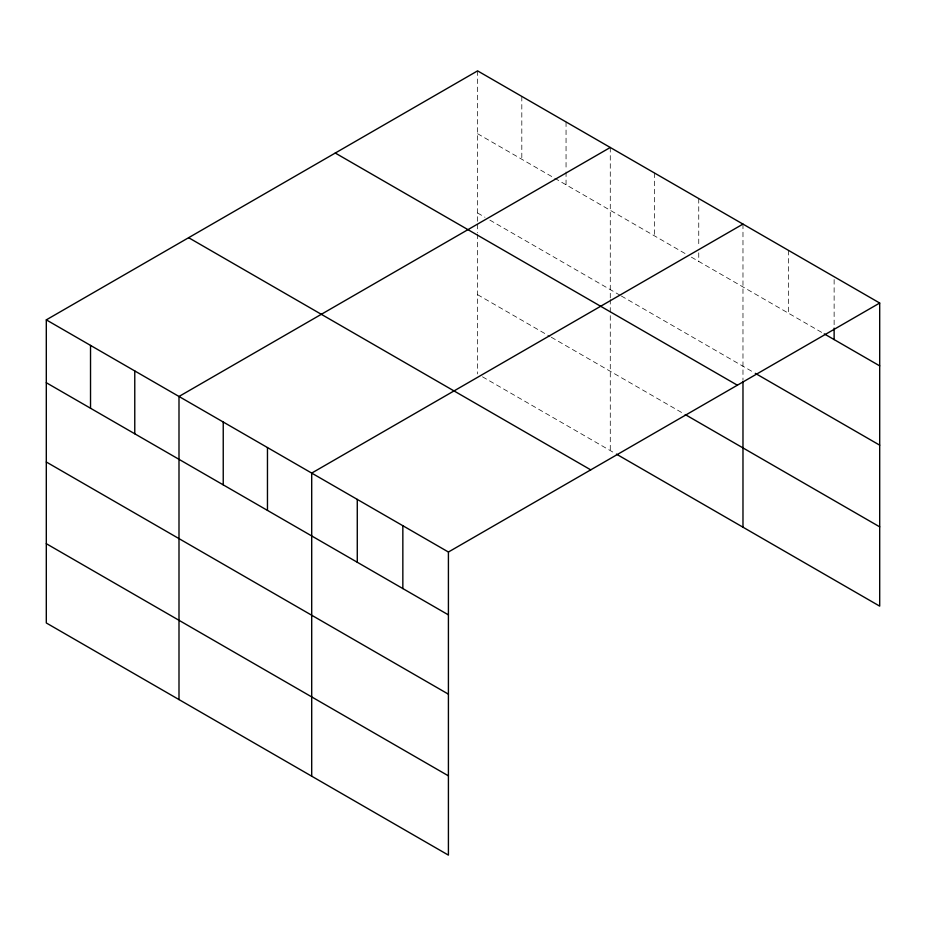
<?xml version="1.0" encoding="UTF-8"?>
<svg xmlns="http://www.w3.org/2000/svg" width="926" height="926" viewBox="0 0 926 926"><rect width="100%" height="100%" fill="white"/><g stroke="black" fill="none" stroke-linecap="round" stroke-linejoin="round"><path stroke-width="0.69" stroke-dasharray="4.63 3.47" d="M477.584 70.874L477.584 222.865M477.584 133.714L686.455 254.314M691.375 257.15L823.04 333.163M477.584 213.003L484.958 217.251M489.866 220.099L620.107 295.29M621.334 295.996L754.065 372.622M477.584 294.688L550.079 336.543M551.306 337.249L684.001 413.864M482.492 376.813L615.2 453.427M834.129 279.571L834.129 326.704M788.558 250.402L788.558 313.254M742.976 224.092L742.976 380.308M698.748 198.558L698.748 247.126M698.748 252.833L698.748 261.41M654.508 173.023L654.508 235.864M610.28 147.477L610.28 298.068M610.28 299.468L610.28 450.58M566.052 121.943L566.052 170.511M566.052 171.935L566.052 184.795M521.813 96.408L521.813 159.249M477.584 224.266L477.584 232.715M477.584 234.128L477.584 373.977"/><path stroke-width="1.39" d="M46.3 319.864L448.415 552.023L448.415 855.126L46.3 622.966L46.3 319.864L477.584 70.874L879.7 303.034L879.7 606.136L616.427 454.134M610.28 147.477L178.996 396.478L178.996 699.581M742.976 224.092L311.703 473.093L311.703 776.196M448.415 552.023L879.7 303.034M824.267 333.881L879.7 365.874M755.292 373.34L879.7 445.163M335.258 153.033L737.374 385.204M685.228 414.57L879.7 526.848M188.626 237.693L590.742 469.864M46.3 382.716L448.415 614.876M46.3 462.005L448.415 694.164M46.3 543.689L448.415 775.849M834.129 328.14L834.129 339.564M742.976 381.72L742.976 527.195M402.845 525.713L402.845 588.566M357.274 499.403L357.274 562.256M267.464 447.559L267.464 510.4M223.235 422.013L223.235 484.865M134.768 370.944L134.768 433.785M90.528 345.41L90.528 408.25"/></g></svg>
